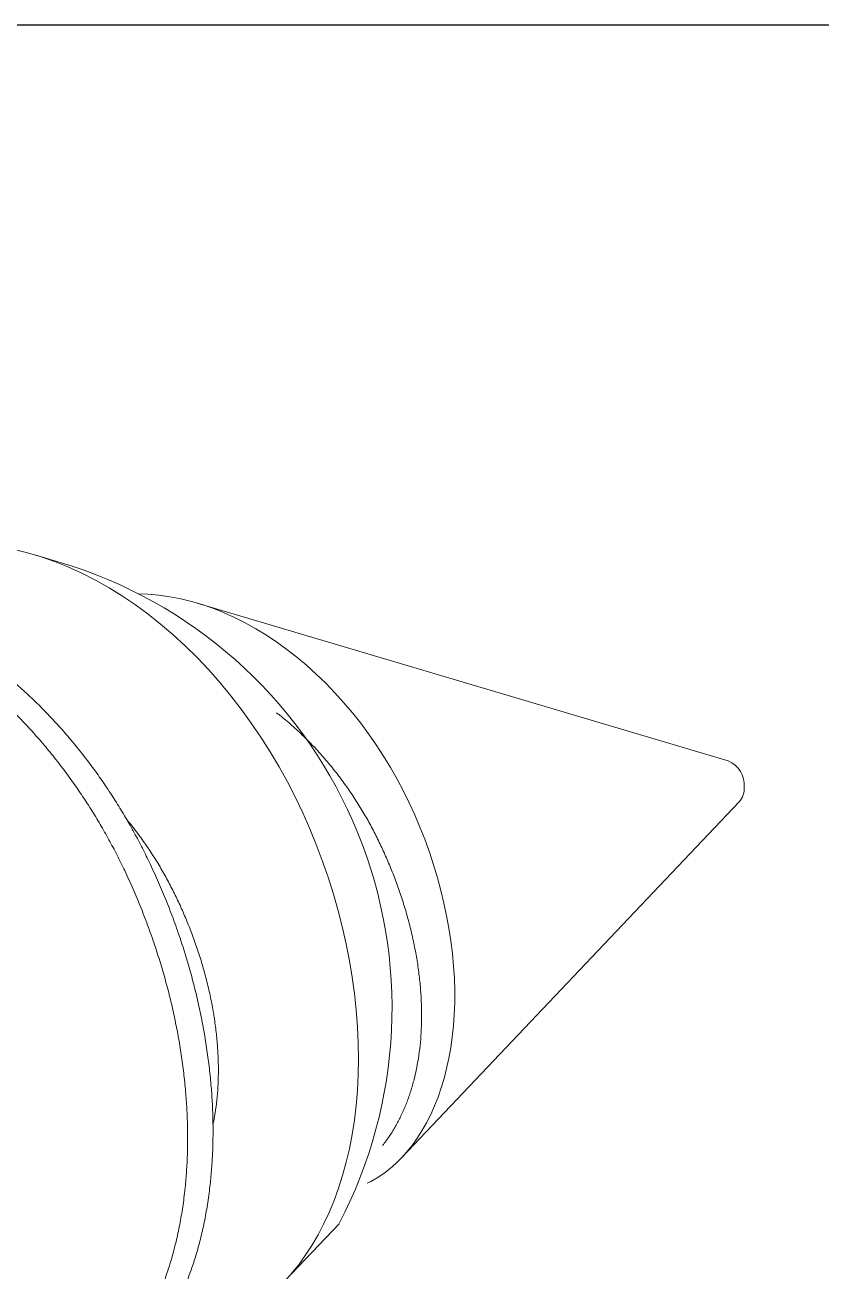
# Model space of a CAD drawing. Extents: x -23 to 190, y -172 to 85.
# Drawn here: x 40.3385 to 40.4197, y 37.874 to 38.0009 of the extents above; entities that cross this region are included whole.
import ezdxf

# ---------------------------------------------------------------- set-up
doc = ezdxf.new("R2010")
doc.units = 0
doc.header["$MEASUREMENT"] = 0
doc.layers.get('0').update_dxf_attribs({"linetype": 'CONTINUOUS'})
doc.layers.add('DIM', color=7, linetype='CONTINUOUS')

# ---------------------------------------------------------------- blocks, each defined once
blk = doc.blocks.new('FDSGFSDG')
at = {"color": 7, "linetype": 'Continuous', "lineweight": 15}
for p, q in [((38.74517422885597, 39.5644084147134), (38.73501037791665, 39.56742287207913)), ((38.92352201361893, 39.51151293280881), (38.77920166358244, 39.55431634903271)), ((38.83474063492206, 39.40361790588852), (38.92650682765536, 39.5003718693266)), ((38.80302181563617, 39.37017507263941), (38.8177550826686, 39.38570913738938))]:
    blk.add_line(p, q, dxfattribs=at)
at = {"color": 7, "linetype": 'Continuous', "lineweight": 15, "flags": 128}
for points in [[(38.80472625252437, 39.37206145563471), (38.80668724270902, 39.37446919446423), (38.80855514571358, 39.37703192870864), (38.81032477616515, 39.37974306069444), (38.8120246134106, 39.38265524113594), (38.81361762723398, 39.38571339076506), (38.81504771838392, 39.38879177154946), (38.81636826610715, 39.39198970586671), (38.817591885639, 39.39535300474822), (38.81869577926898, 39.39882812177927), (38.81967746523107, 39.40240638614134), (38.82053446175932, 39.40607912701584), (38.82127748650169, 39.40990908654322), (38.82188979273357, 39.41382707493952), (38.82237136041127, 39.41783700813781), (38.82271976360995, 39.42192194693104), (38.82293661571728, 39.42614740378674), (38.82301473309005, 39.4304396610043), (38.82295409766978, 39.43478733835946), (38.82275469139805, 39.43917905562796), (38.82240895787341, 39.4436931536619), (38.82192025333676, 39.44824062916078), (38.82131032579284, 39.45267555852992), (38.82056769625973, 39.45712647451178), (38.81968694236728, 39.46161675685416), (38.81867435367863, 39.46610766831587), (38.81750516551999, 39.47068896759419), (38.81620215790444, 39.47525438920542), (38.81475642584026, 39.47982898819343), (38.81317979435389, 39.48437053235352), (38.81153902325244, 39.48870862244755), (38.80978160296674, 39.49300054138261), (38.80787422216505, 39.49730734070527), (38.80584370562198, 39.50155276660247), (38.80369528343636, 39.50572647454546), (38.80143418570708, 39.50981812000548), (38.79901993233825, 39.51389325049482), (38.79649534866811, 39.51787319886487), (38.79387790170603, 39.52173230097426), (38.79115995096787, 39.52548402574463), (38.78832653867234, 39.52914636305231), (38.78540076896012, 39.53268726195817), (38.78232245498427, 39.53617188850694), (38.77915850373755, 39.5395173858319), (38.77589082851428, 39.54274018873213), (38.77254786562557, 39.5458100061264), (38.76922083027655, 39.54865103864969), (38.76583359110192, 39.5513363917177), (38.76236779128088, 39.55387827011378), (38.75885281369969, 39.55625314199683), (38.75521676226798, 39.55850274579969), (38.75154228778166, 39.5605694897081), (38.74780856634406, 39.56246254564965), (38.74404943719053, 39.56416259585765), (38.74040728338007, 39.56561583062307), (38.7367541342096, 39.56688406423469), (38.73307094685348, 39.56797168262959), (38.72938349440237, 39.56886924907597)], [(38.82538881469314, 39.39672556035841), (38.82632082587479, 39.39717098453916), (38.82811869091371, 39.39819274338809), (38.82987645394342, 39.39936073236855), (38.8315775205208, 39.40066572769565), (38.83316503595918, 39.40205542989541), (38.83469379949065, 39.4035686140658), (38.83617105890307, 39.40521462546342), (38.83758334285707, 39.40698041681049), (38.83895666034053, 39.40890549919493), (38.84025683775161, 39.41094901693677), (38.84149010056164, 39.41312381581149), (38.84264417776567, 39.41541108726051), (38.84367655974634, 39.41771285891815), (38.84462609934211, 39.42010476680333), (38.84549325038584, 39.42259550068921), (38.84627099800936, 39.42516664644968), (38.846970759018, 39.4278670583002), (38.84757535482242, 39.43064245668667), (38.84808683430498, 39.43350732553831), (38.84850021012162, 39.43643886069177), (38.84881888433424, 39.43947921841925), (38.84903525587058, 39.4425781886906), (38.84914933325015, 39.44575237412097), (38.84915918997516, 39.44897519942201), (38.84906155579613, 39.45231177262031), (38.84885533709096, 39.45568734222741), (38.84853810770585, 39.45912075682654), (38.84811160755653, 39.46258134952274), (38.84759348830919, 39.46596176356913), (38.84697385176056, 39.46935605242452), (38.84624824753456, 39.47278207557329), (38.84542190544259, 39.47621025849971), (38.84447478117368, 39.47970927248679), (38.84342551066462, 39.48319787331841), (38.84226692894714, 39.48669526139552), (38.84100854088263, 39.49016906744589), (38.83970468289601, 39.49348589810992), (38.83831182412602, 39.49676882397836), (38.83681826188334, 39.50003203337188), (38.83523281175643, 39.5032473921102), (38.83352346729923, 39.50647277378076), (38.83172411328155, 39.50963788386602), (38.82982490554758, 39.51275787153033), (38.82784078835061, 39.51580643402879), (38.82576550923107, 39.51879177232819), (38.82361145580727, 39.5216950105509), (38.82136686306303, 39.52453001472942), (38.81904994897403, 39.52727212840055), (38.81661336513941, 39.52997156298733), (38.8141097889922, 39.53256454262466), (38.81152500231332, 39.53506374252682), (38.80888136360173, 39.53744582154074), (38.80624298294956, 39.53965835997963), (38.80355730157413, 39.5417509025342), (38.80080974885652, 39.54373296242922), (38.79802361663835, 39.54558617358617), (38.79514185822107, 39.5473431617586), (38.79223003137437, 39.54895892473358), (38.78927158865385, 39.55044063317173), (38.78629336901045, 39.55177312278473), (38.78340980588078, 39.55291345439056), (38.7805178476047, 39.55391077219031), (38.77760237488438, 39.55476851752445), (38.7746827189345, 39.55547958636152), (38.77169836139105, 39.5560543708153), (38.76871413560102, 39.55647602210296), (38.76571512029452, 39.55674507171783), (38.76317645797938, 39.55684093788891)]]:
    blk.add_lwpolyline(points, dxfattribs=at)
at = {"color": 7, "linetype": 'Continuous', "lineweight": 15}
for centre, radius, start, end in [((38.70569568331106, 39.44428457659055), 0.1264266983827076, 332.4054605239224, 71.8066580226957), ((38.92058240059102, 39.50484819068043), 0.007284237255311457, 355.9493548868721, 66.19919752089156), ((38.92218450104892, 39.50404363002795), 0.005671360854392122, 319.6525283609697, 2.931199989478857)]:
    blk.add_arc(centre, radius, start, end, dxfattribs=at)
for points, knots in [([(38.62130501573677, 39.54268145250717), (38.62211484091289, 39.54325775297997), (38.62398566575652, 39.54458909865025), (38.62702355062051, 39.54645796912293), (38.63059512565972, 39.54843073801317), (38.63446459859615, 39.55027227317746), (38.63863127794923, 39.55193884509484), (38.64287516823501, 39.55332511780855), (38.64702716926612, 39.55438978737345), (38.65106496597733, 39.55516587046461), (38.65497043159127, 39.55568689547189), (38.65888819533789, 39.55598499192968), (38.66280689687841, 39.55606350464998), (38.6667155288504, 39.55592693893416), (38.67060323004526, 39.55558078959643), (38.67446052269453, 39.55503180792478), (38.67846894397904, 39.5542486995746), (38.68266149148778, 39.55319834958794), (38.68706847950938, 39.55184032268028), (38.69151143984982, 39.55021001032574), (38.69597578820658, 39.54830552551228), (38.70041832163311, 39.54613971206621), (38.70482300308964, 39.54371998695612), (38.70917410127534, 39.54105552891271), (38.7134815012335, 39.53813767444623), (38.71757677955685, 39.5350874088429), (38.72145389712769, 39.53194239282227), (38.72511053550218, 39.52873776739079), (38.7286844989639, 39.52536213628341), (38.73216548169516, 39.52182564445987), (38.73554374770302, 39.51813934434158), (38.7388102409857, 39.51431506652149), (38.74195665396702, 39.51036530797703), (38.74492595001695, 39.50636976598915), (38.74771877104088, 39.50234795137239), (38.75033727057358, 39.4983178782096), (38.75282554837673, 39.49422191238486), (38.75518021711842, 39.49007187340237), (38.75739876791417, 39.48587950779091), (38.75960553697361, 39.48139952589185), (38.76178954491034, 39.47659553068789), (38.76395253914481, 39.47143925429023), (38.76597675533631, 39.46616747593356), (38.76778494117957, 39.46098790562633), (38.76938648446981, 39.45592450052516), (38.77079304102907, 39.45099775780128), (38.77205884854554, 39.4460284874778), (38.77317798569688, 39.44103044909556), (38.77414525878672, 39.43601785336853), (38.77495628505314, 39.43100521146353), (38.77560754434809, 39.42600721362933), (38.7760883293295, 39.42112084841042), (38.77640635567252, 39.41635805228944), (38.77657015133327, 39.41172883621547), (38.77658531782529, 39.40716363125745), (38.77645279285619, 39.40267401467236), (38.7761742736196, 39.39827103315812), (38.77572730131136, 39.39371113388995), (38.77508438989526, 39.389025757418), (38.77421823550846, 39.38425194467206), (38.77317088835179, 39.37965428161688), (38.77199342249413, 39.37539909603309), (38.77071630734216, 39.37147501598174), (38.7693576165731, 39.3678509580335), (38.76787458737034, 39.36435881913135), (38.76626670107173, 39.36098585326243), (38.76452746394925, 39.35773250968023), (38.76265887424474, 39.35461149506817), (38.76066294497821, 39.35163492404109), (38.75857811550975, 39.34886164180799), (38.7564147108337, 39.34629264491528), (38.75418307528552, 39.34392731833998), (38.75185099838841, 39.34173032216701), (38.74942361053419, 39.33970917808), (38.74690659574321, 39.33787056470757), (38.74415138570038, 39.33612201658309), (38.74114828061104, 39.33451086575263), (38.73789072291072, 39.33308834413451), (38.73455063443816, 39.33194407896139), (38.73126178123727, 39.33111069338364), (38.72804471920122, 39.33055447536135), (38.72491653211557, 39.33024173271149), (38.72176232182967, 39.33014805654503), (38.71859147784902, 39.330270433518), (38.71541346468283, 39.33060078453477), (38.71223668284591, 39.33114459927373), (38.70949911455102, 39.33175719047246), (38.70781792014577, 39.33226719677319), (38.70719740525934, 39.33245543586131)], [0, 0, 0, 0, 0.008473966026773824, 0.01957620809378937, 0.03069225946459178, 0.04379704888853674, 0.0568906745802539, 0.06995679408260055, 0.08297927482715108, 0.09455696057643644, 0.1060762982645253, 0.1175266774219629, 0.1288978855507491, 0.1401801577184762, 0.1513642199783504, 0.1624413262608723, 0.1734032885369488, 0.1859130406575037, 0.198571051719787, 0.2113650037115389, 0.2242816487500181, 0.237306871813741, 0.2501908163553742, 0.263150344100821, 0.2761701227538793, 0.2892343702138471, 0.3009235643474898, 0.3126237400115023, 0.3243232065536036, 0.3360102776617266, 0.3476733427567679, 0.3593009372113017, 0.3708818103219848, 0.3824049900283935, 0.3932924259068188, 0.4041093578229658, 0.4148473507224373, 0.4254983647587884, 0.4360547848399715, 0.4465094452378895, 0.4587621273307609, 0.4711457603582841, 0.4836647941336616, 0.4963069879348697, 0.507688321971153, 0.5191476120636465, 0.5306745947158704, 0.5422586148680372, 0.5538886818025099, 0.5655535299711143, 0.5772416839382515, 0.5889415265189145, 0.6000601886870726, 0.6111688180248005, 0.6222574370900236, 0.6333161784411819, 0.6443353377175163, 0.6553054244719461, 0.668158570742857, 0.6809162009931091, 0.6935644424798717, 0.7060901830137716, 0.7171605382051541, 0.7281157227747875, 0.7390848859549383, 0.7501687132460666, 0.7613589820647394, 0.7726469134219983, 0.7840232024971849, 0.7954780559325132, 0.806427199834388, 0.8174289337744552, 0.8284738607088468, 0.8395523512101549, 0.8506545932771714, 0.861770644647975, 0.8748754340719209, 0.8879690597636394, 0.9010351792659871, 0.9140576600105392, 0.9256353457598254, 0.9371546834479154, 0.9486050626053542, 0.9599762707341414, 0.9712585429018694, 0.9824426051617445, 0.9935197114442673, 1, 1, 1, 1]), ([(38.65123431012331, 39.55549846339818), (38.65218777600906, 39.55575451771034), (38.65441347813086, 39.55635223246279), (38.65797174692426, 39.55701020735269), (38.66187538835578, 39.55753842122498), (38.66579363657539, 39.55783460843799), (38.66971220962843, 39.5579136275106), (38.67362087562968, 39.55777692768994), (38.67750856782492, 39.55743081381854), (38.68136586284834, 39.55688182279067), (38.68537428348654, 39.55609871698751), (38.68956683119147, 39.55504836622765), (38.69397381915752, 39.55369033953897), (38.69841677951308, 39.55206002712481), (38.70288112786572, 39.55015554232756), (38.70732366129337, 39.5479897288771), (38.71172834274961, 39.54557000376818), (38.71607944093537, 39.54290554572445), (38.72038684089353, 39.53998769125808), (38.72448211921687, 39.53693742565471), (38.72835923678771, 39.53379240963409), (38.7320158751622, 39.53058778420261), (38.73558983862392, 39.52721215309523), (38.7390708213552, 39.52367566127168), (38.74244908736304, 39.51998936115339), (38.74571558064572, 39.51616508333331), (38.74886199362705, 39.51221532478884), (38.75183128967697, 39.50821978280096), (38.7546241107009, 39.5041979681842), (38.7572426102336, 39.50016789502142), (38.75973088803676, 39.49607192919667), (38.76208555677844, 39.49192189021417), (38.76430410757419, 39.48772952460271), (38.76651087663365, 39.48324954270366), (38.76869488457037, 39.47844554749969), (38.77085787880483, 39.47328927110203), (38.77288209499633, 39.46801749274536), (38.77469028083959, 39.46283792243813), (38.77629182412984, 39.45777451733696), (38.77769838068909, 39.45284777461308), (38.77896418820556, 39.44787850428962), (38.7800833253569, 39.44288046590738), (38.78105059844674, 39.43786787018034), (38.78186162471317, 39.43285522827534), (38.78251288400811, 39.42785723044113), (38.78299366898952, 39.42297086522224), (38.78331169533254, 39.41820806910125), (38.7834754909933, 39.41357885302729), (38.78349065748533, 39.40901364806928), (38.78335813251621, 39.40452403148417), (38.78307961327963, 39.40012104996994), (38.78263264097139, 39.39556115070177), (38.78198972955528, 39.39087577422981), (38.78112357516848, 39.38610196148387), (38.78007622801181, 39.38150429842869), (38.77889876215416, 39.37724911284491), (38.77762164700218, 39.37332503279353), (38.7762629562331, 39.3697009748454), (38.77477992703047, 39.36620883594281), (38.7731720407314, 39.36283587007554), (38.77143280361064, 39.35958252648715), (38.7695642138996, 39.35646151189849), (38.7675682846577, 39.35348494078308), (38.76548345509798, 39.3507116588774), (38.76332005074897, 39.34814266081119), (38.76108841398477, 39.34577733859912), (38.75875634165422, 39.34358032604105), (38.75632893668127, 39.34155924337702), (38.75381198597557, 39.33972040006296), (38.75105652208345, 39.33797276276421), (38.74805453110237, 39.33635761444982), (38.74479268800177, 39.33495046909219), (38.74220464466006, 39.33401513447184), (38.740681082349, 39.33364354950511), (38.74030082728247, 39.33355080825967)], [0, 0, 0, 0, 0.0104404007227874, 0.02437131982223031, 0.03823203127070234, 0.05200976795785144, 0.06569224163484048, 0.07926770258878857, 0.09272499188816842, 0.1060535857729411, 0.1192436319484986, 0.1342960654416339, 0.1495268923864235, 0.1649212910615001, 0.1804633208733201, 0.1961359978385007, 0.2116386805833904, 0.2272323092669077, 0.2428984352126397, 0.2586180685142387, 0.2726831607390395, 0.2867614665554408, 0.3008389191166932, 0.3149014567984358, 0.3289351091024455, 0.3429260811477216, 0.3568608354586855, 0.3707261698385059, 0.3838265416837238, 0.3968420792178399, 0.4097626329115833, 0.4225785287719974, 0.4352806038943744, 0.4478602360738483, 0.4626033485302838, 0.4775040284761241, 0.4925676301755175, 0.5077794249070319, 0.5214740826423214, 0.535262541464969, 0.5491324517619146, 0.5630709927692238, 0.5770649398406622, 0.5911007376385203, 0.6051645782767991, 0.6192424833086831, 0.6326210795595104, 0.6459876037475711, 0.6593300504564653, 0.6726365466285661, 0.6858954154341881, 0.6990952374365486, 0.7145608619793825, 0.7299115563034049, 0.74513062794846, 0.7602022995948547, 0.7735227701891416, 0.786704661049191, 0.7999033717553181, 0.8132400527335903, 0.8267048101116848, 0.8402870805190283, 0.8539756678749326, 0.8677587882635116, 0.880933410654225, 0.8941713123205517, 0.9074611862136798, 0.9207914456679231, 0.9341502843345874, 0.9475257391280013, 0.9632941547884019, 0.9790491376217351, 0.9947710234694397, 0.9999999999999999, 0.9999999999999999, 0.9999999999999999, 0.9999999999999999]), ([(38.80071829609243, 39.52454209385191), (38.80102569719536, 39.52431082198319), (38.80246472608076, 39.52322817492607), (38.80494778065787, 39.52109235293331), (38.80814766612863, 39.51814301028), (38.81122199356167, 39.51500604209772), (38.81416440332067, 39.51171939886058), (38.81691791665244, 39.50834816486881), (38.81947969659876, 39.50492025136289), (38.8218491835817, 39.50146005710396), (38.82406004804676, 39.49793144850281), (38.82610957381394, 39.49435216096494), (38.82800211414876, 39.49071201968603), (38.82977377169404, 39.48700263395449), (38.83143623125004, 39.48320502150303), (38.83300672784983, 39.47925953899576), (38.83446702557089, 39.4751788670595), (38.83579796212841, 39.47097892202564), (38.83696707365792, 39.46674183031865), (38.83796534482138, 39.46248891137269), (38.83878536289689, 39.45824209697885), (38.8394118320516, 39.45408742491757), (38.83985081119567, 39.45004406923798), (38.84011025591022, 39.44612839302593), (38.84019701515341, 39.44229526307433), (38.84011270435616, 39.43856166895327), (38.83986050253196, 39.43494336950376), (38.83944504628545, 39.4314546654647), (38.83887237257255, 39.42810825725664), (38.83813828522003, 39.4248653335865), (38.83724221181411, 39.4217386824304), (38.83617329372106, 39.41871723389349), (38.83497398416327, 39.41584713584945), (38.83363300160701, 39.41311615226294), (38.83214578654827, 39.41055199569826), (38.83076956474673, 39.40847731561892), (38.82984592078657, 39.40734283473813), (38.82950779895388, 39.40692753103768)], [0, 0, 0, 0, 0.008419988653050865, 0.03941627655525277, 0.07038158540452756, 0.1012594708782227, 0.1319944844844155, 0.1625327852923825, 0.1914523306590316, 0.2201028663380157, 0.2484442914495903, 0.2764393596150009, 0.304076848441144, 0.3318766524347673, 0.3600411072859218, 0.3885345542403433, 0.4186952018803587, 0.4491268575426535, 0.4797790126203064, 0.5105987472521668, 0.5415312702146038, 0.5725205117317295, 0.6021023240944884, 0.6316347917793802, 0.6610690847245305, 0.6903573883476258, 0.7194533775965697, 0.7483126524549362, 0.7768931250293805, 0.8051553505946872, 0.8343819617473233, 0.8633130380058597, 0.8925766846287484, 0.9222259891551446, 0.9522185401373167, 0.9825084605388555, 1, 1, 1, 1]), ([(38.76000549022328, 39.49554026518604), (38.76057541992226, 39.49485290453899), (38.76203477649878, 39.49309285539167), (38.76423370549513, 39.49011637215419), (38.76660732994236, 39.48666091047218), (38.76881710345526, 39.48313105400166), (38.77086691624964, 39.47955209477558), (38.77275938085816, 39.47591186687823), (38.7745310587749, 39.47220250444849), (38.77619351278213, 39.46840488564941), (38.77776401090912, 39.46445940489187), (38.77922430820104, 39.46037873245342), (38.78055524485595, 39.45617878757413), (38.7817243564381, 39.45194169576448), (38.78272262729007, 39.44768877707492), (38.78354264656474, 39.44344196175416), (38.78416911129281, 39.439287293099), (38.78460810623403, 39.4352439252681), (38.78486749273547, 39.43132829383309), (38.78495446819099, 39.42749499757308), (38.78486935662615, 39.42376201939453), (38.78462011330852, 39.420141444291), (38.78419375237846, 39.41666112802676), (38.78380105337888, 39.41417086804144), (38.78350368166417, 39.41288141443506), (38.78345384851578, 39.41266532954964)], [0, 0, 0, 0, 0.02901635611660654, 0.07429900600373571, 0.1191604365615723, 0.1635378572422495, 0.207372947117575, 0.2506481339992108, 0.2941774763596821, 0.3382777944012471, 0.3828932531215116, 0.4301192392197206, 0.47776957366898, 0.5257651693489886, 0.5740231635620726, 0.6224577634036368, 0.6709811739931405, 0.7173008112926389, 0.7635431839690825, 0.8096318331927156, 0.8554918901866284, 0.9010508185022514, 0.9462390959402133, 0.990990820657496, 0.9999999999999999, 0.9999999999999999, 0.9999999999999999, 0.9999999999999999])]:
    blk.add_open_spline(points, degree=3, knots=knots, dxfattribs=at)

msp = doc.modelspace()

# ---------------------------------------------------------------- linework, layer by layer
at = {"layer": 'DIM'}
msp.add_line((34.20243310453978, 38.00092922159425), (40.75365922976456, 38.00092922159425), dxfattribs=at)

# ---------------------------------------------------------------- block references
at = {"layer": 'DIM', "xscale": 0.375, "yscale": 0.375, "zscale": 0.375}
msp.add_blockref('FDSGFSDG', (25.81389183429565, 23.10914065963338), dxfattribs=at)

doc.saveas('drawing.dxf')
